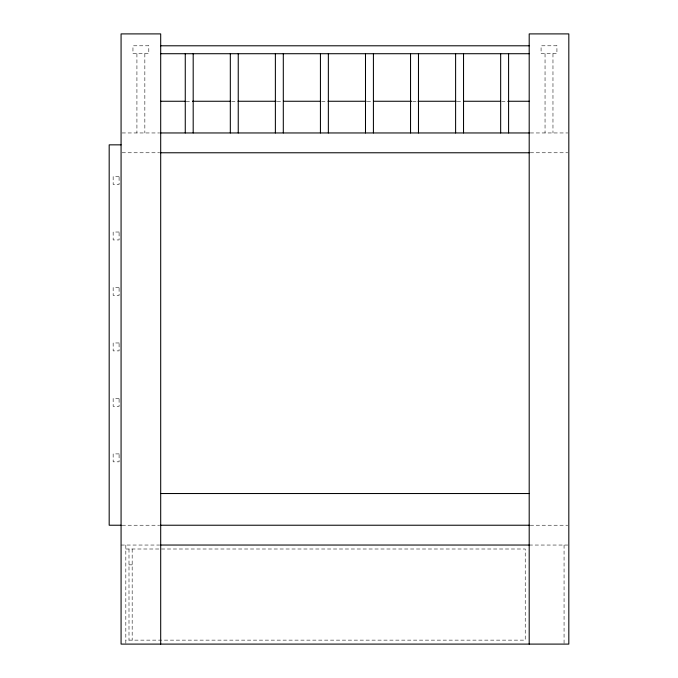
<?xml version="1.0" encoding="UTF-8"?>
<svg xmlns="http://www.w3.org/2000/svg" width="678" height="678" viewBox="0 0 678 678"><rect width="100%" height="100%" fill="white"/><g stroke="black" fill="none" stroke-linecap="round" stroke-linejoin="round"><path stroke-width="0.51" stroke-dasharray="3.39 2.54" d="M186.111 101.259L191.399 101.259M231.639 101.259L236.936 101.259M277.175 101.259L282.472 101.259M321.652 101.259L326.94 101.259M367.179 101.259L372.476 101.259M412.716 101.259L416.945 101.259M457.184 101.259L461.421 101.259M501.661 101.259L508.017 101.259M122.116 132.956L159.652 132.956M530.238 132.956L567.774 132.956M122.116 152.77L159.652 152.77M530.238 152.77L567.774 152.77M122.116 525.23L159.652 525.23M530.238 525.23L567.774 525.23M121.074 545.044L159.652 545.044M529.196 545.044L567.774 545.044M125.828 549.002L525.23 549.002L525.23 640.134L125.828 640.134M128.998 564.85L132.168 564.85M564.062 545.044L564.062 644.1M552.968 53.715L552.968 132.956M545.044 53.715L545.044 132.956M144.846 53.715L144.846 132.956M136.922 53.715L136.922 132.956M132.168 549.002L132.168 640.134M128.998 549.002L128.998 640.134M125.828 545.044L125.828 644.1M148.804 45.79L132.956 45.79L132.956 53.715L148.804 53.715L148.804 45.79M556.926 45.79L541.078 45.79L541.078 53.715L556.926 53.715L556.926 45.79M119.091 176.543L113.15 176.543L113.15 184.467L119.091 184.467L119.091 176.543M119.091 232.02L113.15 232.02L113.15 239.944L119.091 239.944L119.091 232.02M119.091 287.489L113.15 287.489L113.15 295.413L119.091 295.413L119.091 287.489M119.091 342.966L113.15 342.966L113.15 350.89L119.091 350.89L119.091 342.966M119.091 398.435L113.15 398.435L113.15 406.359L119.091 406.359L119.091 398.435M119.091 453.904L113.15 453.904L113.15 461.837L119.091 461.837L119.091 453.904"/><path stroke-width="1.02" d="M160.694 45.79L529.196 45.79M160.694 53.715L529.196 53.715M160.694 101.259L185.052 101.259M192.459 101.259L230.579 101.259M237.995 101.259L276.115 101.259M283.531 101.259L320.592 101.259M327.999 101.259L366.12 101.259M373.536 101.259L411.656 101.259M418.004 101.259L456.125 101.259M463.54 101.259L500.601 101.259M508.017 101.259L529.196 101.259M160.694 132.956L529.196 132.956M121.074 144.846L109.183 144.846L109.183 525.23L121.074 525.23M160.694 152.77L529.196 152.77M160.694 493.533L529.196 493.533M160.694 525.23L529.196 525.23M160.694 545.044L529.196 545.044M529.196 644.1L529.196 33.9L568.817 33.9L568.817 644.1L121.074 644.1L121.074 33.9L160.694 33.9L160.694 644.1M508.585 53.715L508.585 132.956M500.661 53.715L500.661 132.956M463.532 53.715L463.532 132.956M455.608 53.715L455.608 132.956M418.47 53.715L418.47 132.956M410.546 53.715L410.546 132.956M373.417 53.715L373.417 132.956M365.493 53.715L365.493 132.956M328.355 53.715L328.355 132.956M320.431 53.715L320.431 132.956M283.302 53.715L283.302 132.956M275.378 53.715L275.378 132.956M238.241 53.715L238.241 132.956M230.317 53.715L230.317 132.956M193.188 53.715L193.188 132.956M185.263 53.715L185.263 132.956"/></g></svg>
